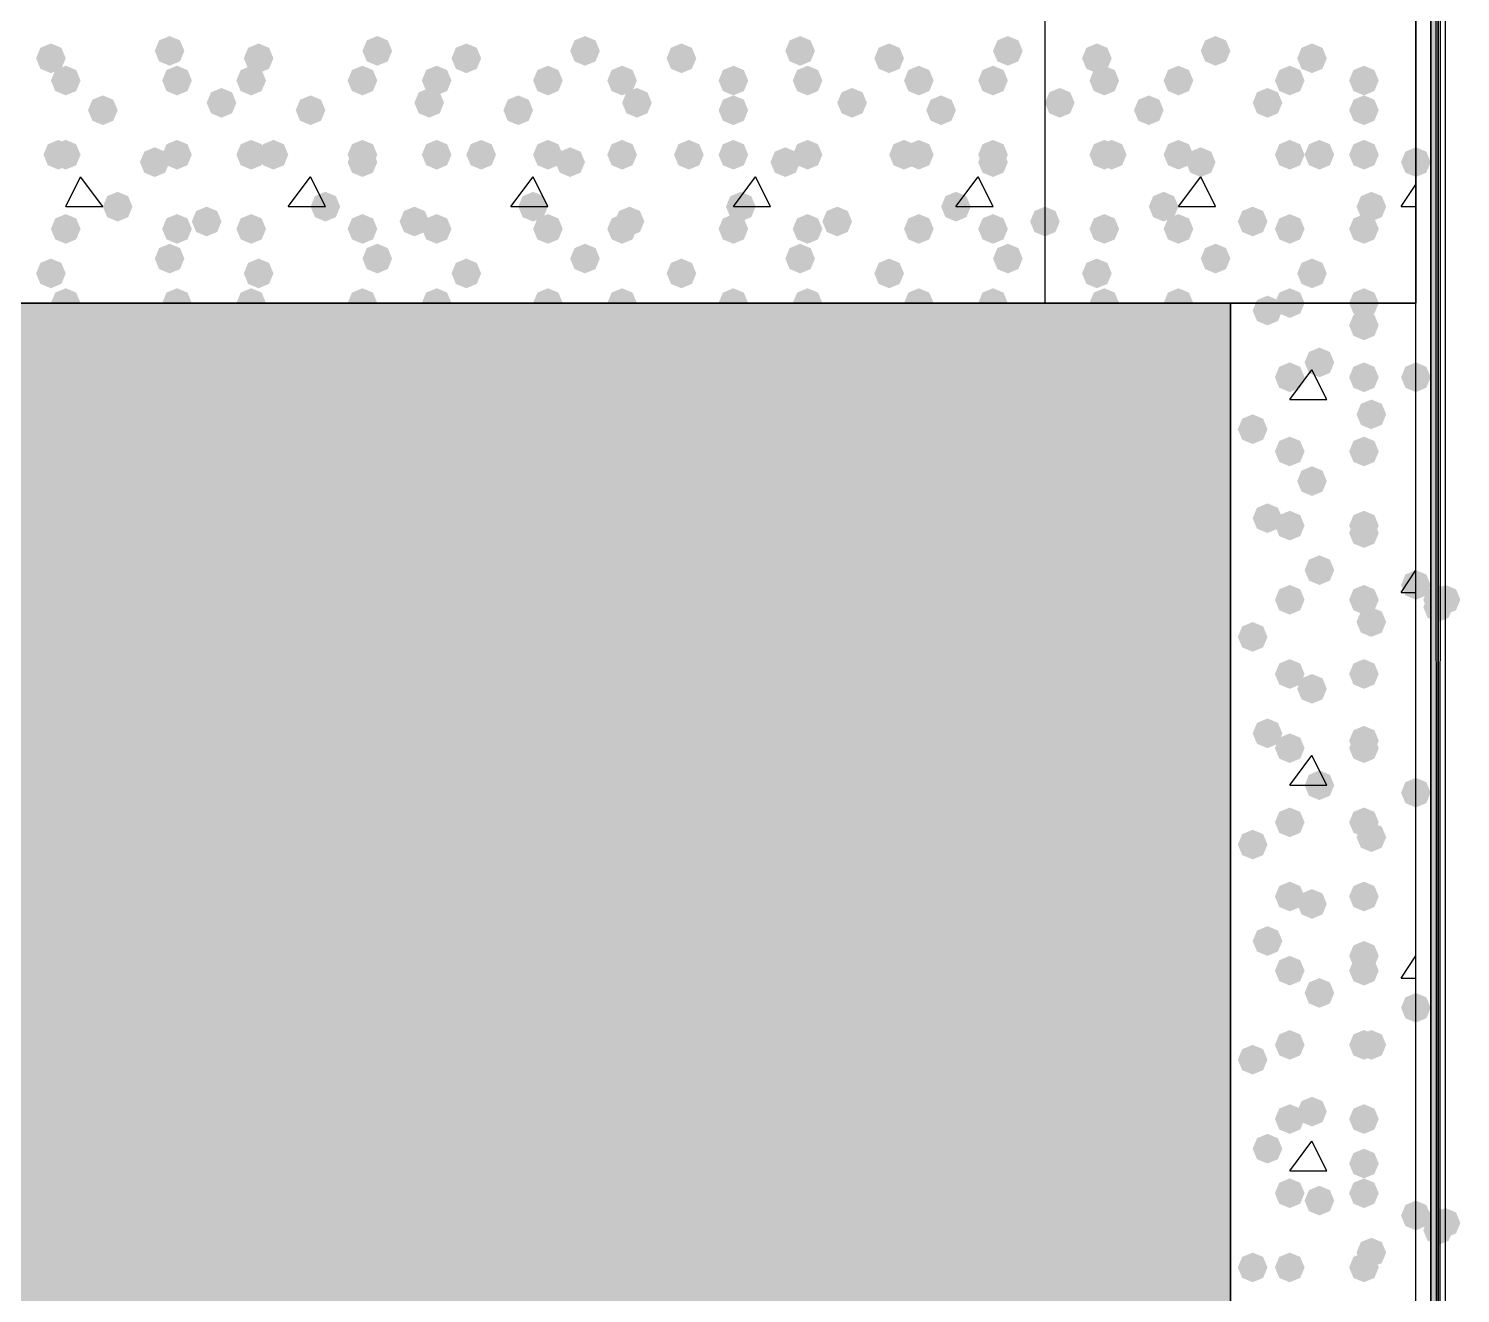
# Model space of a CAD drawing. Header units: millimetres. Extents: x 0 to 420, y 0 to 297.
# Drawn here: x 378.97 to 387.14, y 121.26 to 128.48 of the extents above; entities that cross this region are included whole.
import ezdxf

# ---------------------------------------------------------------- set-up
doc = ezdxf.new("R2010")
doc.units = ezdxf.units.MM
doc.layers.get('0').update_dxf_attribs({"linetype": 'CONTINUOUS'})

msp = doc.modelspace()

# ---------------------------------------------------------------- hatches: boundary and pattern name
at = {"true_color": 0x000007}
h = msp.add_hatch(color=0, dxfattribs=at)
h.paths.add_polyline_path([(387.011333, 228.049667), (386.969, 228.049667), (387.011333, 84.455)], flags=0)
h.paths.add_polyline_path([(386.969, 228.049667), (387.011333, 84.455), (386.969, 84.455)], flags=0)
at = {"true_color": 0x000008}
for points in [[(379.857, 128.354667), (379.832129, 128.294871), (379.772333, 128.27), (379.712538, 128.294871), (379.687667, 128.354667), (379.712537, 128.414462), (379.772333, 128.439333), (379.832129, 128.414463)], [(381.042333, 128.354667), (381.017462, 128.294871), (380.957667, 128.27), (380.897871, 128.294871), (380.873, 128.354667), (380.897871, 128.414462), (380.957667, 128.439333), (381.017462, 128.414463)], [(382.227667, 128.354667), (382.202796, 128.294871), (382.143, 128.27), (382.083204, 128.294871), (382.058333, 128.354667), (382.083204, 128.414462), (382.143, 128.439333), (382.202796, 128.414463)], [(383.455333, 128.354667), (383.430462, 128.294871), (383.370667, 128.27), (383.310871, 128.294871), (383.286, 128.354667), (383.310871, 128.414462), (383.370667, 128.439333), (383.430462, 128.414463)], [(384.640667, 128.354667), (384.615796, 128.294871), (384.556, 128.27), (384.496204, 128.294871), (384.471333, 128.354667), (384.496204, 128.414462), (384.556, 128.439333), (384.615796, 128.414463)], [(379.179667, 128.312333), (379.154796, 128.252537), (379.095, 128.227667), (379.035204, 128.252537), (379.010333, 128.312333), (379.035204, 128.372129), (379.095, 128.397), (379.154796, 128.372129)], [(380.365, 128.312333), (380.340129, 128.252537), (380.280333, 128.227667), (380.220537, 128.252537), (380.195667, 128.312333), (380.220537, 128.372129), (380.280333, 128.397), (380.340129, 128.372129)], [(381.550333, 128.312333), (381.525463, 128.252537), (381.465667, 128.227667), (381.405871, 128.252537), (381.381, 128.312333), (381.405871, 128.372129), (381.465667, 128.397), (381.525462, 128.372129)], [(382.778, 128.312333), (382.753129, 128.252537), (382.693333, 128.227667), (382.633537, 128.252537), (382.608667, 128.312333), (382.633537, 128.372129), (382.693333, 128.397), (382.753129, 128.372129)], [(383.963333, 128.312333), (383.938463, 128.252537), (383.878667, 128.227667), (383.818871, 128.252537), (383.794, 128.312333), (383.818871, 128.372129), (383.878667, 128.397), (383.938462, 128.372129)], [(379.264333, 128.185333), (379.239462, 128.125538), (379.179667, 128.100667), (379.119871, 128.125538), (379.095, 128.185333), (379.119871, 128.245129), (379.179667, 128.27), (379.239462, 128.245129)], [(379.899333, 128.185333), (379.874462, 128.125538), (379.814667, 128.100667), (379.754871, 128.125538), (379.73, 128.185333), (379.754871, 128.245129), (379.814667, 128.27), (379.874462, 128.245129)], [(380.322667, 128.185333), (380.297796, 128.125538), (380.238, 128.100667), (380.178204, 128.125538), (380.153333, 128.185333), (380.178204, 128.245129), (380.238, 128.27), (380.297796, 128.245129)], [(380.957667, 128.185333), (380.932796, 128.125538), (380.873, 128.100667), (380.813204, 128.125538), (380.788333, 128.185333), (380.813204, 128.245129), (380.873, 128.27), (380.932796, 128.245129)], [(381.381, 128.185333), (381.356129, 128.125538), (381.296333, 128.100667), (381.236537, 128.125538), (381.211667, 128.185333), (381.236537, 128.245129), (381.296333, 128.27), (381.356129, 128.245129)], [(382.016, 128.185333), (381.991129, 128.125538), (381.931333, 128.100667), (381.871537, 128.125538), (381.846667, 128.185333), (381.871537, 128.245129), (381.931333, 128.27), (381.991129, 128.245129)], [(382.439333, 128.185333), (382.414462, 128.125538), (382.354667, 128.100667), (382.294871, 128.125538), (382.27, 128.185333), (382.294871, 128.245129), (382.354667, 128.27), (382.414462, 128.245129)], [(383.074333, 128.185333), (383.049462, 128.125538), (382.989667, 128.100667), (382.929871, 128.125538), (382.905, 128.185333), (382.929871, 128.245129), (382.989667, 128.27), (383.049462, 128.245129)], [(383.497667, 128.185333), (383.472796, 128.125538), (383.413, 128.100667), (383.353204, 128.125538), (383.328333, 128.185333), (383.353204, 128.245129), (383.413, 128.27), (383.472796, 128.245129)], [(384.132667, 128.185333), (384.107796, 128.125538), (384.048, 128.100667), (383.988204, 128.125538), (383.963333, 128.185333), (383.988204, 128.245129), (384.048, 128.27), (384.107796, 128.245129)], [(384.556, 128.185333), (384.531129, 128.125538), (384.471333, 128.100667), (384.411538, 128.125538), (384.386667, 128.185333), (384.411537, 128.245129), (384.471333, 128.27), (384.531129, 128.245129)], [(380.153333, 128.058333), (380.128462, 127.998538), (380.068667, 127.973667), (380.008871, 127.998538), (379.984, 128.058333), (380.008871, 128.118129), (380.068667, 128.143), (380.128462, 128.118129)], [(381.338667, 128.058333), (381.313796, 127.998538), (381.254, 127.973667), (381.194204, 127.998538), (381.169333, 128.058333), (381.194204, 128.118129), (381.254, 128.143), (381.313796, 128.118129)], [(382.524, 128.058333), (382.499129, 127.998538), (382.439333, 127.973667), (382.379537, 127.998538), (382.354667, 128.058333), (382.379537, 128.118129), (382.439333, 128.143), (382.499129, 128.118129)], [(383.751667, 128.058333), (383.726796, 127.998538), (383.667, 127.973667), (383.607204, 127.998538), (383.582333, 128.058333), (383.607204, 128.118129), (383.667, 128.143), (383.726796, 128.118129)], [(379.476, 128.016), (379.451129, 127.956204), (379.391333, 127.931333), (379.331537, 127.956204), (379.306667, 128.016), (379.331537, 128.075796), (379.391333, 128.100667), (379.451129, 128.075796)], [(380.661333, 128.016), (380.636462, 127.956204), (380.576667, 127.931333), (380.516871, 127.956204), (380.492, 128.016), (380.516871, 128.075796), (380.576667, 128.100667), (380.636462, 128.075796)], [(381.846667, 128.016), (381.821796, 127.956204), (381.762, 127.931333), (381.702204, 127.956204), (381.677333, 128.016), (381.702204, 128.075796), (381.762, 128.100667), (381.821796, 128.075796)], [(383.074333, 128.016), (383.049462, 127.956204), (382.989667, 127.931333), (382.929871, 127.956204), (382.905, 128.016), (382.929871, 128.075796), (382.989667, 128.100667), (383.049462, 128.075796)], [(384.259667, 128.016), (384.234796, 127.956204), (384.175, 127.931333), (384.115204, 127.956204), (384.090333, 128.016), (384.115204, 128.075796), (384.175, 128.100667), (384.234796, 128.075796)], [(379.222, 127.762), (379.197129, 127.702204), (379.137333, 127.677333), (379.077538, 127.702204), (379.052667, 127.762), (379.077537, 127.821796), (379.137333, 127.846667), (379.197129, 127.821796)], [(379.264333, 127.762), (379.239462, 127.702204), (379.179667, 127.677333), (379.119871, 127.702204), (379.095, 127.762), (379.119871, 127.821796), (379.179667, 127.846667), (379.239462, 127.821796)], [(379.772333, 127.719667), (379.747462, 127.659871), (379.687667, 127.635), (379.627871, 127.659871), (379.603, 127.719667), (379.627871, 127.779462), (379.687667, 127.804333), (379.747462, 127.779463)], [(379.899333, 127.762), (379.874462, 127.702204), (379.814667, 127.677333), (379.754871, 127.702204), (379.73, 127.762), (379.754871, 127.821796), (379.814667, 127.846667), (379.874462, 127.821796)], [(380.322667, 127.762), (380.297796, 127.702204), (380.238, 127.677333), (380.178204, 127.702204), (380.153333, 127.762), (380.178204, 127.821796), (380.238, 127.846667), (380.297796, 127.821796)], [(380.449667, 127.762), (380.424796, 127.702204), (380.365, 127.677333), (380.305204, 127.702204), (380.280333, 127.762), (380.305204, 127.821796), (380.365, 127.846667), (380.424796, 127.821796)], [(380.957667, 127.762), (380.932796, 127.702204), (380.873, 127.677333), (380.813204, 127.702204), (380.788333, 127.762), (380.813204, 127.821796), (380.873, 127.846667), (380.932796, 127.821796)], [(380.957667, 127.719667), (380.932796, 127.659871), (380.873, 127.635), (380.813204, 127.659871), (380.788333, 127.719667), (380.813204, 127.779462), (380.873, 127.804333), (380.932796, 127.779463)], [(381.381, 127.762), (381.356129, 127.702204), (381.296333, 127.677333), (381.236537, 127.702204), (381.211667, 127.762), (381.236537, 127.821796), (381.296333, 127.846667), (381.356129, 127.821796)], [(381.635, 127.762), (381.610129, 127.702204), (381.550333, 127.677333), (381.490537, 127.702204), (381.465667, 127.762), (381.490537, 127.821796), (381.550333, 127.846667), (381.610129, 127.821796)], [(382.016, 127.762), (381.991129, 127.702204), (381.931333, 127.677333), (381.871537, 127.702204), (381.846667, 127.762), (381.871537, 127.821796), (381.931333, 127.846667), (381.991129, 127.821796)], [(382.143, 127.719667), (382.118129, 127.659871), (382.058333, 127.635), (381.998538, 127.659871), (381.973667, 127.719667), (381.998537, 127.779462), (382.058333, 127.804333), (382.118129, 127.779463)], [(382.439333, 127.762), (382.414462, 127.702204), (382.354667, 127.677333), (382.294871, 127.702204), (382.27, 127.762), (382.294871, 127.821796), (382.354667, 127.846667), (382.414462, 127.821796)], [(382.820333, 127.762), (382.795462, 127.702204), (382.735667, 127.677333), (382.675871, 127.702204), (382.651, 127.762), (382.675871, 127.821796), (382.735667, 127.846667), (382.795462, 127.821796)], [(383.074333, 127.762), (383.049462, 127.702204), (382.989667, 127.677333), (382.929871, 127.702204), (382.905, 127.762), (382.929871, 127.821796), (382.989667, 127.846667), (383.049462, 127.821796)], [(383.370667, 127.719667), (383.345796, 127.659871), (383.286, 127.635), (383.226204, 127.659871), (383.201333, 127.719667), (383.226204, 127.779462), (383.286, 127.804333), (383.345796, 127.779463)], [(383.497667, 127.762), (383.472796, 127.702204), (383.413, 127.677333), (383.353204, 127.702204), (383.328333, 127.762), (383.353204, 127.821796), (383.413, 127.846667), (383.472796, 127.821796)], [(384.048, 127.762), (384.023129, 127.702204), (383.963333, 127.677333), (383.903537, 127.702204), (383.878667, 127.762), (383.903537, 127.821796), (383.963333, 127.846667), (384.023129, 127.821796)], [(384.132667, 127.762), (384.107796, 127.702204), (384.048, 127.677333), (383.988204, 127.702204), (383.963333, 127.762), (383.988204, 127.821796), (384.048, 127.846667), (384.107796, 127.821796)], [(384.556, 127.762), (384.531129, 127.702204), (384.471333, 127.677333), (384.411538, 127.702204), (384.386667, 127.762), (384.411537, 127.821796), (384.471333, 127.846667), (384.531129, 127.821796)], [(384.556, 127.719667), (384.531129, 127.659871), (384.471333, 127.635), (384.411538, 127.659871), (384.386667, 127.719667), (384.411537, 127.779462), (384.471333, 127.804333), (384.531129, 127.779463)], [(379.560667, 127.465667), (379.535796, 127.405871), (379.476, 127.381), (379.416204, 127.405871), (379.391333, 127.465667), (379.416204, 127.525462), (379.476, 127.550333), (379.535796, 127.525463)], [(380.746, 127.465667), (380.721129, 127.405871), (380.661333, 127.381), (380.601537, 127.405871), (380.576667, 127.465667), (380.601537, 127.525462), (380.661333, 127.550333), (380.721129, 127.525463)], [(381.931333, 127.465667), (381.906462, 127.405871), (381.846667, 127.381), (381.786871, 127.405871), (381.762, 127.465667), (381.786871, 127.525462), (381.846667, 127.550333), (381.906462, 127.525463)], [(383.116667, 127.465667), (383.091796, 127.405871), (383.032, 127.381), (382.972204, 127.405871), (382.947333, 127.465667), (382.972204, 127.525462), (383.032, 127.550333), (383.091796, 127.525463)], [(384.344333, 127.465667), (384.319462, 127.405871), (384.259667, 127.381), (384.199871, 127.405871), (384.175, 127.465667), (384.199871, 127.525462), (384.259667, 127.550333), (384.319462, 127.525463)], [(380.068667, 127.381), (380.043796, 127.321204), (379.984, 127.296333), (379.924204, 127.321204), (379.899333, 127.381), (379.924204, 127.440796), (379.984, 127.465667), (380.043796, 127.440796)], [(381.254, 127.381), (381.229129, 127.321204), (381.169333, 127.296333), (381.109537, 127.321204), (381.084667, 127.381), (381.109537, 127.440796), (381.169333, 127.465667), (381.229129, 127.440796)], [(382.481667, 127.381), (382.456796, 127.321204), (382.397, 127.296333), (382.337204, 127.321204), (382.312333, 127.381), (382.337204, 127.440796), (382.397, 127.465667), (382.456796, 127.440796)], [(383.667, 127.381), (383.642129, 127.321204), (383.582333, 127.296333), (383.522538, 127.321204), (383.497667, 127.381), (383.522537, 127.440796), (383.582333, 127.465667), (383.642129, 127.440796)], [(379.264333, 127.338667), (379.239462, 127.278871), (379.179667, 127.254), (379.119871, 127.278871), (379.095, 127.338667), (379.119871, 127.398462), (379.179667, 127.423333), (379.239462, 127.398463)], [(379.899333, 127.338667), (379.874462, 127.278871), (379.814667, 127.254), (379.754871, 127.278871), (379.73, 127.338667), (379.754871, 127.398462), (379.814667, 127.423333), (379.874462, 127.398463)], [(380.322667, 127.338667), (380.297796, 127.278871), (380.238, 127.254), (380.178204, 127.278871), (380.153333, 127.338667), (380.178204, 127.398462), (380.238, 127.423333), (380.297796, 127.398463)], [(380.957667, 127.338667), (380.932796, 127.278871), (380.873, 127.254), (380.813204, 127.278871), (380.788333, 127.338667), (380.813204, 127.398462), (380.873, 127.423333), (380.932796, 127.398463)], [(381.381, 127.338667), (381.356129, 127.278871), (381.296333, 127.254), (381.236537, 127.278871), (381.211667, 127.338667), (381.236537, 127.398462), (381.296333, 127.423333), (381.356129, 127.398463)], [(382.016, 127.338667), (381.991129, 127.278871), (381.931333, 127.254), (381.871537, 127.278871), (381.846667, 127.338667), (381.871537, 127.398462), (381.931333, 127.423333), (381.991129, 127.398463)], [(382.439333, 127.338667), (382.414462, 127.278871), (382.354667, 127.254), (382.294871, 127.278871), (382.27, 127.338667), (382.294871, 127.398462), (382.354667, 127.423333), (382.414462, 127.398463)], [(383.074333, 127.338667), (383.049462, 127.278871), (382.989667, 127.254), (382.929871, 127.278871), (382.905, 127.338667), (382.929871, 127.398462), (382.989667, 127.423333), (383.049462, 127.398463)], [(383.497667, 127.338667), (383.472796, 127.278871), (383.413, 127.254), (383.353204, 127.278871), (383.328333, 127.338667), (383.353204, 127.398462), (383.413, 127.423333), (383.472796, 127.398463)], [(384.132667, 127.338667), (384.107796, 127.278871), (384.048, 127.254), (383.988204, 127.278871), (383.963333, 127.338667), (383.988204, 127.398462), (384.048, 127.423333), (384.107796, 127.398463)], [(384.556, 127.338667), (384.531129, 127.278871), (384.471333, 127.254), (384.411538, 127.278871), (384.386667, 127.338667), (384.411537, 127.398462), (384.471333, 127.423333), (384.531129, 127.398463)], [(379.857, 127.169333), (379.832129, 127.109537), (379.772333, 127.084667), (379.712538, 127.109537), (379.687667, 127.169333), (379.712537, 127.229129), (379.772333, 127.254), (379.832129, 127.229129)], [(381.042333, 127.169333), (381.017462, 127.109537), (380.957667, 127.084667), (380.897871, 127.109537), (380.873, 127.169333), (380.897871, 127.229129), (380.957667, 127.254), (381.017462, 127.229129)], [(382.227667, 127.169333), (382.202796, 127.109537), (382.143, 127.084667), (382.083204, 127.109537), (382.058333, 127.169333), (382.083204, 127.229129), (382.143, 127.254), (382.202796, 127.229129)], [(383.455333, 127.169333), (383.430462, 127.109537), (383.370667, 127.084667), (383.310871, 127.109537), (383.286, 127.169333), (383.310871, 127.229129), (383.370667, 127.254), (383.430462, 127.229129)], [(384.640667, 127.169333), (384.615796, 127.109537), (384.556, 127.084667), (384.496204, 127.109537), (384.471333, 127.169333), (384.496204, 127.229129), (384.556, 127.254), (384.615796, 127.229129)], [(379.179667, 127.084667), (379.154796, 127.024871), (379.095, 127), (379.035204, 127.024871), (379.010333, 127.084667), (379.035204, 127.144462), (379.095, 127.169333), (379.154796, 127.144463)], [(380.365, 127.084667), (380.340129, 127.024871), (380.280333, 127), (380.220537, 127.024871), (380.195667, 127.084667), (380.220537, 127.144462), (380.280333, 127.169333), (380.340129, 127.144463)], [(381.550333, 127.084667), (381.525463, 127.024871), (381.465667, 127), (381.405871, 127.024871), (381.381, 127.084667), (381.405871, 127.144462), (381.465667, 127.169333), (381.525462, 127.144463)], [(382.778, 127.084667), (382.753129, 127.024871), (382.693333, 127), (382.633537, 127.024871), (382.608667, 127.084667), (382.633537, 127.144462), (382.693333, 127.169333), (382.753129, 127.144463)], [(383.963333, 127.084667), (383.938463, 127.024871), (383.878667, 127), (383.818871, 127.024871), (383.794, 127.084667), (383.818871, 127.144462), (383.878667, 127.169333), (383.938462, 127.144463)], [(379.264333, 126.915333), (379.239462, 126.855538), (379.179667, 126.830667), (379.119871, 126.855538), (379.095, 126.915333), (379.119871, 126.975129), (379.179667, 127), (379.239462, 126.975129)], [(379.899333, 126.915333), (379.874462, 126.855538), (379.814667, 126.830667), (379.754871, 126.855538), (379.73, 126.915333), (379.754871, 126.975129), (379.814667, 127), (379.874462, 126.975129)], [(380.322667, 126.915333), (380.297796, 126.855538), (380.238, 126.830667), (380.178204, 126.855538), (380.153333, 126.915333), (380.178204, 126.975129), (380.238, 127), (380.297796, 126.975129)], [(380.957667, 126.915333), (380.932796, 126.855538), (380.873, 126.830667), (380.813204, 126.855538), (380.788333, 126.915333), (380.813204, 126.975129), (380.873, 127), (380.932796, 126.975129)], [(381.381, 126.915333), (381.356129, 126.855538), (381.296333, 126.830667), (381.236537, 126.855538), (381.211667, 126.915333), (381.236537, 126.975129), (381.296333, 127), (381.356129, 126.975129)], [(382.016, 126.915333), (381.991129, 126.855538), (381.931333, 126.830667), (381.871537, 126.855538), (381.846667, 126.915333), (381.871537, 126.975129), (381.931333, 127), (381.991129, 126.975129)], [(382.439333, 126.915333), (382.414462, 126.855538), (382.354667, 126.830667), (382.294871, 126.855538), (382.27, 126.915333), (382.294871, 126.975129), (382.354667, 127), (382.414462, 126.975129)], [(383.074333, 126.915333), (383.049462, 126.855538), (382.989667, 126.830667), (382.929871, 126.855538), (382.905, 126.915333), (382.929871, 126.975129), (382.989667, 127), (383.049462, 126.975129)], [(383.497667, 126.915333), (383.472796, 126.855538), (383.413, 126.830667), (383.353204, 126.855538), (383.328333, 126.915333), (383.353204, 126.975129), (383.413, 127), (383.472796, 126.975129)], [(384.132667, 126.915333), (384.107796, 126.855538), (384.048, 126.830667), (383.988204, 126.855538), (383.963333, 126.915333), (383.988204, 126.975129), (384.048, 127), (384.107796, 126.975129)], [(384.556, 126.915333), (384.531129, 126.855538), (384.471333, 126.830667), (384.411538, 126.855538), (384.386667, 126.915333), (384.411537, 126.975129), (384.471333, 127), (384.531129, 126.975129)], [(386.122333, 126.873), (386.097462, 126.813204), (386.037667, 126.788333), (385.977871, 126.813204), (385.953, 126.873), (385.977871, 126.932796), (386.037667, 126.957667), (386.097462, 126.932796)], [(386.672667, 126.788333), (386.647796, 126.728537), (386.588, 126.703667), (386.528204, 126.728537), (386.503333, 126.788333), (386.528204, 126.848129), (386.588, 126.873), (386.647796, 126.848129)], [(386.418667, 126.576667), (386.393796, 126.516871), (386.334, 126.492), (386.274204, 126.516871), (386.249333, 126.576667), (386.274204, 126.636462), (386.334, 126.661333), (386.393796, 126.636463)], [(386.249333, 126.492), (386.224462, 126.432204), (386.164667, 126.407333), (386.104871, 126.432204), (386.08, 126.492), (386.104871, 126.551796), (386.164667, 126.576667), (386.224462, 126.551796)], [(386.672667, 126.492), (386.647796, 126.432204), (386.588, 126.407333), (386.528204, 126.432204), (386.503333, 126.492), (386.528204, 126.551796), (386.588, 126.576667), (386.647796, 126.551796)], [(386.969, 126.492), (386.944129, 126.432204), (386.884333, 126.407333), (386.824537, 126.432204), (386.799667, 126.492), (386.824537, 126.551796), (386.884333, 126.576667), (386.944129, 126.551796)], [(386.715, 126.280333), (386.690129, 126.220538), (386.630333, 126.195667), (386.570538, 126.220538), (386.545667, 126.280333), (386.570537, 126.340129), (386.630333, 126.365), (386.690129, 126.340129)], [(386.037667, 126.195667), (386.012796, 126.135871), (385.953, 126.111), (385.893204, 126.135871), (385.868333, 126.195667), (385.893204, 126.255462), (385.953, 126.280333), (386.012796, 126.255463)], [(386.249333, 126.068667), (386.224462, 126.008871), (386.164667, 125.984), (386.104871, 126.008871), (386.08, 126.068667), (386.104871, 126.128462), (386.164667, 126.153333), (386.224462, 126.128463)], [(386.672667, 126.068667), (386.647796, 126.008871), (386.588, 125.984), (386.528204, 126.008871), (386.503333, 126.068667), (386.528204, 126.128462), (386.588, 126.153333), (386.647796, 126.128463)], [(386.376333, 125.899333), (386.351462, 125.839537), (386.291667, 125.814667), (386.231871, 125.839537), (386.207, 125.899333), (386.231871, 125.959129), (386.291667, 125.984), (386.351462, 125.959129)], [(386.122333, 125.687667), (386.097462, 125.627871), (386.037667, 125.603), (385.977871, 125.627871), (385.953, 125.687667), (385.977871, 125.747462), (386.037667, 125.772333), (386.097462, 125.747463)], [(386.249333, 125.645333), (386.224462, 125.585538), (386.164667, 125.560667), (386.104871, 125.585538), (386.08, 125.645333), (386.104871, 125.705129), (386.164667, 125.73), (386.224462, 125.705129)], [(386.672667, 125.645333), (386.647796, 125.585538), (386.588, 125.560667), (386.528204, 125.585538), (386.503333, 125.645333), (386.528204, 125.705129), (386.588, 125.73), (386.647796, 125.705129)], [(386.672667, 125.603), (386.647796, 125.543204), (386.588, 125.518333), (386.528204, 125.543204), (386.503333, 125.603), (386.528204, 125.662796), (386.588, 125.687667), (386.647796, 125.662796)], [(386.418667, 125.391333), (386.393796, 125.331537), (386.334, 125.306667), (386.274204, 125.331537), (386.249333, 125.391333), (386.274204, 125.451129), (386.334, 125.476), (386.393796, 125.451129)], [(386.969, 125.306667), (386.944129, 125.246871), (386.884333, 125.222), (386.824537, 125.246871), (386.799667, 125.306667), (386.824537, 125.366462), (386.884333, 125.391333), (386.944129, 125.366463)], [(386.249333, 125.222), (386.224462, 125.162204), (386.164667, 125.137333), (386.104871, 125.162204), (386.08, 125.222), (386.104871, 125.281796), (386.164667, 125.306667), (386.224462, 125.281796)], [(386.672667, 125.222), (386.647796, 125.162204), (386.588, 125.137333), (386.528204, 125.162204), (386.503333, 125.222), (386.528204, 125.281796), (386.588, 125.306667), (386.647796, 125.281796)], [(386.715, 125.095), (386.690129, 125.035204), (386.630333, 125.010333), (386.570538, 125.035204), (386.545667, 125.095), (386.570537, 125.154796), (386.630333, 125.179667), (386.690129, 125.154796)], [(386.037667, 125.010333), (386.012796, 124.950538), (385.953, 124.925667), (385.893204, 124.950538), (385.868333, 125.010333), (385.893204, 125.070129), (385.953, 125.095), (386.012796, 125.070129)], [(386.249333, 124.798667), (386.224462, 124.738871), (386.164667, 124.714), (386.104871, 124.738871), (386.08, 124.798667), (386.104871, 124.858462), (386.164667, 124.883333), (386.224462, 124.858463)], [(386.672667, 124.798667), (386.647796, 124.738871), (386.588, 124.714), (386.528204, 124.738871), (386.503333, 124.798667), (386.528204, 124.858462), (386.588, 124.883333), (386.647796, 124.858463)], [(386.376333, 124.714), (386.351462, 124.654204), (386.291667, 124.629333), (386.231871, 124.654204), (386.207, 124.714), (386.231871, 124.773796), (386.291667, 124.798667), (386.351462, 124.773796)], [(386.122333, 124.46), (386.097462, 124.400204), (386.037667, 124.375333), (385.977871, 124.400204), (385.953, 124.46), (385.977871, 124.519796), (386.037667, 124.544667), (386.097462, 124.519796)], [(386.249333, 124.375333), (386.224462, 124.315538), (386.164667, 124.290667), (386.104871, 124.315538), (386.08, 124.375333), (386.104871, 124.435129), (386.164667, 124.46), (386.224462, 124.435129)], [(386.672667, 124.417667), (386.647796, 124.357871), (386.588, 124.333), (386.528204, 124.357871), (386.503333, 124.417667), (386.528204, 124.477462), (386.588, 124.502333), (386.647796, 124.477463)], [(386.672667, 124.375333), (386.647796, 124.315538), (386.588, 124.290667), (386.528204, 124.315538), (386.503333, 124.375333), (386.528204, 124.435129), (386.588, 124.46), (386.647796, 124.435129)], [(386.418667, 124.163667), (386.393796, 124.103871), (386.334, 124.079), (386.274204, 124.103871), (386.249333, 124.163667), (386.274204, 124.223462), (386.334, 124.248333), (386.393796, 124.223463)], [(386.969, 124.121333), (386.944129, 124.061537), (386.884333, 124.036667), (386.824537, 124.061537), (386.799667, 124.121333), (386.824537, 124.181129), (386.884333, 124.206), (386.944129, 124.181129)], [(386.249333, 123.952), (386.224462, 123.892204), (386.164667, 123.867333), (386.104871, 123.892204), (386.08, 123.952), (386.104871, 124.011796), (386.164667, 124.036667), (386.224462, 124.011796)], [(386.672667, 123.952), (386.647796, 123.892204), (386.588, 123.867333), (386.528204, 123.892204), (386.503333, 123.952), (386.528204, 124.011796), (386.588, 124.036667), (386.647796, 124.011796)], [(386.715, 123.867333), (386.690129, 123.807538), (386.630333, 123.782667), (386.570538, 123.807538), (386.545667, 123.867333), (386.570537, 123.927129), (386.630333, 123.952), (386.690129, 123.927129)], [(386.037667, 123.825), (386.012796, 123.765204), (385.953, 123.740333), (385.893204, 123.765204), (385.868333, 123.825), (385.893204, 123.884796), (385.953, 123.909667), (386.012796, 123.884796)], [(386.249333, 123.528667), (386.224462, 123.468871), (386.164667, 123.444), (386.104871, 123.468871), (386.08, 123.528667), (386.104871, 123.588462), (386.164667, 123.613333), (386.224462, 123.588463)], [(386.376333, 123.486333), (386.351462, 123.426537), (386.291667, 123.401667), (386.231871, 123.426537), (386.207, 123.486333), (386.231871, 123.546129), (386.291667, 123.571), (386.351462, 123.546129)], [(386.672667, 123.528667), (386.647796, 123.468871), (386.588, 123.444), (386.528204, 123.468871), (386.503333, 123.528667), (386.528204, 123.588462), (386.588, 123.613333), (386.647796, 123.588463)], [(386.122333, 123.274667), (386.097462, 123.214871), (386.037667, 123.19), (385.977871, 123.214871), (385.953, 123.274667), (385.977871, 123.334462), (386.037667, 123.359333), (386.097462, 123.334463)], [(386.672667, 123.19), (386.647796, 123.130204), (386.588, 123.105333), (386.528204, 123.130204), (386.503333, 123.19), (386.528204, 123.249796), (386.588, 123.274667), (386.647796, 123.249796)], [(386.249333, 123.105333), (386.224462, 123.045538), (386.164667, 123.020667), (386.104871, 123.045538), (386.08, 123.105333), (386.104871, 123.165129), (386.164667, 123.19), (386.224462, 123.165129)], [(386.672667, 123.105333), (386.647796, 123.045538), (386.588, 123.020667), (386.528204, 123.045538), (386.503333, 123.105333), (386.528204, 123.165129), (386.588, 123.19), (386.647796, 123.165129)], [(386.418667, 122.978333), (386.393796, 122.918538), (386.334, 122.893667), (386.274204, 122.918538), (386.249333, 122.978333), (386.274204, 123.038129), (386.334, 123.063), (386.393796, 123.038129)], [(386.969, 122.893667), (386.944129, 122.833871), (386.884333, 122.809), (386.824537, 122.833871), (386.799667, 122.893667), (386.824537, 122.953462), (386.884333, 122.978333), (386.944129, 122.953463)], [(386.249333, 122.682), (386.224462, 122.622204), (386.164667, 122.597333), (386.104871, 122.622204), (386.08, 122.682), (386.104871, 122.741796), (386.164667, 122.766667), (386.224462, 122.741796)], [(386.672667, 122.682), (386.647796, 122.622204), (386.588, 122.597333), (386.528204, 122.622204), (386.503333, 122.682), (386.528204, 122.741796), (386.588, 122.766667), (386.647796, 122.741796)], [(386.715, 122.682), (386.690129, 122.622204), (386.630333, 122.597333), (386.570538, 122.622204), (386.545667, 122.682), (386.570537, 122.741796), (386.630333, 122.766667), (386.690129, 122.741796)], [(386.037667, 122.597333), (386.012796, 122.537537), (385.953, 122.512667), (385.893204, 122.537537), (385.868333, 122.597333), (385.893204, 122.657129), (385.953, 122.682), (386.012796, 122.657129)], [(386.249333, 122.258667), (386.224462, 122.198871), (386.164667, 122.174), (386.104871, 122.198871), (386.08, 122.258667), (386.104871, 122.318462), (386.164667, 122.343333), (386.224462, 122.318463)], [(386.376333, 122.301), (386.351462, 122.241204), (386.291667, 122.216333), (386.231871, 122.241204), (386.207, 122.301), (386.231871, 122.360796), (386.291667, 122.385667), (386.351462, 122.360796)], [(386.672667, 122.258667), (386.647796, 122.198871), (386.588, 122.174), (386.528204, 122.198871), (386.503333, 122.258667), (386.528204, 122.318462), (386.588, 122.343333), (386.647796, 122.318463)], [(386.122333, 122.089333), (386.097462, 122.029537), (386.037667, 122.004667), (385.977871, 122.029537), (385.953, 122.089333), (385.977871, 122.149129), (386.037667, 122.174), (386.097462, 122.149129)], [(386.672667, 122.004667), (386.647796, 121.944871), (386.588, 121.92), (386.528204, 121.944871), (386.503333, 122.004667), (386.528204, 122.064462), (386.588, 122.089333), (386.647796, 122.064463)], [(386.249333, 121.835333), (386.224462, 121.775538), (386.164667, 121.750667), (386.104871, 121.775538), (386.08, 121.835333), (386.104871, 121.895129), (386.164667, 121.92), (386.224462, 121.895129)], [(386.672667, 121.835333), (386.647796, 121.775538), (386.588, 121.750667), (386.528204, 121.775538), (386.503333, 121.835333), (386.528204, 121.895129), (386.588, 121.92), (386.647796, 121.895129)], [(386.418667, 121.793), (386.393796, 121.733204), (386.334, 121.708333), (386.274204, 121.733204), (386.249333, 121.793), (386.274204, 121.852796), (386.334, 121.877667), (386.393796, 121.852796)], [(386.969, 121.708333), (386.944129, 121.648537), (386.884333, 121.623667), (386.824537, 121.648537), (386.799667, 121.708333), (386.824537, 121.768129), (386.884333, 121.793), (386.944129, 121.768129)], [(386.715, 121.496667), (386.690129, 121.436871), (386.630333, 121.412), (386.570538, 121.436871), (386.545667, 121.496667), (386.570537, 121.556462), (386.630333, 121.581333), (386.690129, 121.556463)], [(386.037667, 121.412), (386.012796, 121.352204), (385.953, 121.327333), (385.893204, 121.352204), (385.868333, 121.412), (385.893204, 121.471796), (385.953, 121.496667), (386.012796, 121.471796)], [(386.249333, 121.412), (386.224462, 121.352204), (386.164667, 121.327333), (386.104871, 121.352204), (386.08, 121.412), (386.104871, 121.471796), (386.164667, 121.496667), (386.224462, 121.471796)], [(386.672667, 121.412), (386.647796, 121.352204), (386.588, 121.327333), (386.528204, 121.352204), (386.503333, 121.412), (386.528204, 121.471796), (386.588, 121.496667), (386.647796, 121.471796)]]:
    msp.add_hatch(color=0, dxfattribs=at).paths.add_polyline_path(points, flags=0)
at = {"true_color": 0x000007}
for points in [[(385.826, 128.354667), (385.801129, 128.294871), (385.741333, 128.27), (385.681537, 128.294871), (385.656667, 128.354667), (385.681537, 128.414462), (385.741333, 128.439333), (385.801129, 128.414463)], [(385.148667, 128.312333), (385.123796, 128.252537), (385.064, 128.227667), (385.004204, 128.252537), (384.979333, 128.312333), (385.004204, 128.372129), (385.064, 128.397), (385.123796, 128.372129)], [(386.376333, 128.312333), (386.351462, 128.252537), (386.291667, 128.227667), (386.231871, 128.252537), (386.207, 128.312333), (386.231871, 128.372129), (386.291667, 128.397), (386.351462, 128.372129)], [(385.191, 128.185333), (385.166129, 128.125538), (385.106333, 128.100667), (385.046538, 128.125538), (385.021667, 128.185333), (385.046537, 128.245129), (385.106333, 128.27), (385.166129, 128.245129)], [(385.614333, 128.185333), (385.589462, 128.125538), (385.529667, 128.100667), (385.469871, 128.125538), (385.445, 128.185333), (385.469871, 128.245129), (385.529667, 128.27), (385.589462, 128.245129)], [(386.249333, 128.185333), (386.224462, 128.125538), (386.164667, 128.100667), (386.104871, 128.125538), (386.08, 128.185333), (386.104871, 128.245129), (386.164667, 128.27), (386.224462, 128.245129)], [(386.672667, 128.185333), (386.647796, 128.125538), (386.588, 128.100667), (386.528204, 128.125538), (386.503333, 128.185333), (386.528204, 128.245129), (386.588, 128.27), (386.647796, 128.245129)], [(384.937, 128.058333), (384.912129, 127.998538), (384.852333, 127.973667), (384.792537, 127.998538), (384.767667, 128.058333), (384.792537, 128.118129), (384.852333, 128.143), (384.912129, 128.118129)], [(386.122333, 128.058333), (386.097462, 127.998538), (386.037667, 127.973667), (385.977871, 127.998538), (385.953, 128.058333), (385.977871, 128.118129), (386.037667, 128.143), (386.097462, 128.118129)], [(385.445, 128.016), (385.420129, 127.956204), (385.360333, 127.931333), (385.300538, 127.956204), (385.275667, 128.016), (385.300537, 128.075796), (385.360333, 128.100667), (385.420129, 128.075796)], [(386.672667, 128.016), (386.647796, 127.956204), (386.588, 127.931333), (386.528204, 127.956204), (386.503333, 128.016), (386.528204, 128.075796), (386.588, 128.100667), (386.647796, 128.075796)], [(385.191, 127.762), (385.166129, 127.702204), (385.106333, 127.677333), (385.046538, 127.702204), (385.021667, 127.762), (385.046537, 127.821796), (385.106333, 127.846667), (385.166129, 127.821796)], [(385.233333, 127.762), (385.208463, 127.702204), (385.148667, 127.677333), (385.088871, 127.702204), (385.064, 127.762), (385.088871, 127.821796), (385.148667, 127.846667), (385.208462, 127.821796)], [(385.614333, 127.762), (385.589462, 127.702204), (385.529667, 127.677333), (385.469871, 127.702204), (385.445, 127.762), (385.469871, 127.821796), (385.529667, 127.846667), (385.589462, 127.821796)], [(385.741333, 127.719667), (385.716462, 127.659871), (385.656667, 127.635), (385.596871, 127.659871), (385.572, 127.719667), (385.596871, 127.779462), (385.656667, 127.804333), (385.716462, 127.779463)], [(386.249333, 127.762), (386.224462, 127.702204), (386.164667, 127.677333), (386.104871, 127.702204), (386.08, 127.762), (386.104871, 127.821796), (386.164667, 127.846667), (386.224462, 127.821796)], [(386.418667, 127.762), (386.393796, 127.702204), (386.334, 127.677333), (386.274204, 127.702204), (386.249333, 127.762), (386.274204, 127.821796), (386.334, 127.846667), (386.393796, 127.821796)], [(386.672667, 127.762), (386.647796, 127.702204), (386.588, 127.677333), (386.528204, 127.702204), (386.503333, 127.762), (386.528204, 127.821796), (386.588, 127.846667), (386.647796, 127.821796)], [(386.969, 127.719667), (386.944129, 127.659871), (386.884333, 127.635), (386.824537, 127.659871), (386.799667, 127.719667), (386.824537, 127.779462), (386.884333, 127.804333), (386.944129, 127.779463)], [(385.529667, 127.465667), (385.504796, 127.405871), (385.445, 127.381), (385.385204, 127.405871), (385.360333, 127.465667), (385.385204, 127.525462), (385.445, 127.550333), (385.504796, 127.525463)], [(386.715, 127.465667), (386.690129, 127.405871), (386.630333, 127.381), (386.570538, 127.405871), (386.545667, 127.465667), (386.570537, 127.525462), (386.630333, 127.550333), (386.690129, 127.525463)], [(384.852333, 127.381), (384.827462, 127.321204), (384.767667, 127.296333), (384.707871, 127.321204), (384.683, 127.381), (384.707871, 127.440796), (384.767667, 127.465667), (384.827462, 127.440796)], [(386.037667, 127.381), (386.012796, 127.321204), (385.953, 127.296333), (385.893204, 127.321204), (385.868333, 127.381), (385.893204, 127.440796), (385.953, 127.465667), (386.012796, 127.440796)], [(385.191, 127.338667), (385.166129, 127.278871), (385.106333, 127.254), (385.046538, 127.278871), (385.021667, 127.338667), (385.046537, 127.398462), (385.106333, 127.423333), (385.166129, 127.398463)], [(385.614333, 127.338667), (385.589462, 127.278871), (385.529667, 127.254), (385.469871, 127.278871), (385.445, 127.338667), (385.469871, 127.398462), (385.529667, 127.423333), (385.589462, 127.398463)], [(386.249333, 127.338667), (386.224462, 127.278871), (386.164667, 127.254), (386.104871, 127.278871), (386.08, 127.338667), (386.104871, 127.398462), (386.164667, 127.423333), (386.224462, 127.398463)], [(386.672667, 127.338667), (386.647796, 127.278871), (386.588, 127.254), (386.528204, 127.278871), (386.503333, 127.338667), (386.528204, 127.398462), (386.588, 127.423333), (386.647796, 127.398463)], [(385.826, 127.169333), (385.801129, 127.109537), (385.741333, 127.084667), (385.681537, 127.109537), (385.656667, 127.169333), (385.681537, 127.229129), (385.741333, 127.254), (385.801129, 127.229129)], [(385.148667, 127.084667), (385.123796, 127.024871), (385.064, 127), (385.004204, 127.024871), (384.979333, 127.084667), (385.004204, 127.144462), (385.064, 127.169333), (385.123796, 127.144463)], [(386.376333, 127.084667), (386.351462, 127.024871), (386.291667, 127), (386.231871, 127.024871), (386.207, 127.084667), (386.231871, 127.144462), (386.291667, 127.169333), (386.351462, 127.144463)], [(385.191, 126.915333), (385.166129, 126.855538), (385.106333, 126.830667), (385.046538, 126.855538), (385.021667, 126.915333), (385.046537, 126.975129), (385.106333, 127), (385.166129, 126.975129)], [(385.614333, 126.915333), (385.589462, 126.855538), (385.529667, 126.830667), (385.469871, 126.855538), (385.445, 126.915333), (385.469871, 126.975129), (385.529667, 127), (385.589462, 126.975129)], [(386.249333, 126.915333), (386.224462, 126.855538), (386.164667, 126.830667), (386.104871, 126.855538), (386.08, 126.915333), (386.104871, 126.975129), (386.164667, 127), (386.224462, 126.975129)], [(386.672667, 126.915333), (386.647796, 126.855538), (386.588, 126.830667), (386.528204, 126.855538), (386.503333, 126.915333), (386.528204, 126.975129), (386.588, 127), (386.647796, 126.975129)]]:
    msp.add_hatch(color=0, dxfattribs=at).paths.add_polyline_path(points, flags=0)
at = {"true_color": 0x000008}
h = msp.add_hatch(color=0, dxfattribs=at)
h.paths.add_polyline_path([(385.826, 126.915333), (224.409, 126.915333), (385.826, 107.865333)], flags=0)
h.paths.add_polyline_path([(224.409, 126.915333), (385.826, 107.865333), (224.409, 107.865333)], flags=0)
at = {"true_color": 0x0000fe}
for points in [[(387.096, 125.222), (387.071129, 125.162204), (387.011333, 125.137333), (386.951537, 125.162204), (386.926667, 125.222), (386.951537, 125.281796), (387.011333, 125.306667), (387.071129, 125.281796)], [(387.096, 125.222), (387.071129, 125.162204), (387.011333, 125.137333), (386.951537, 125.162204), (386.926667, 125.222), (386.951537, 125.281796), (387.011333, 125.306667), (387.071129, 125.281796)], [(387.096, 125.179667), (387.071129, 125.119871), (387.011333, 125.095), (386.951537, 125.119871), (386.926667, 125.179667), (386.951537, 125.239462), (387.011333, 125.264333), (387.071129, 125.239463)], [(387.138333, 125.222), (387.113462, 125.162204), (387.053667, 125.137333), (386.993871, 125.162204), (386.969, 125.222), (386.993871, 125.281796), (387.053667, 125.306667), (387.113462, 125.281796)], [(387.096, 121.666), (387.071129, 121.606204), (387.011333, 121.581333), (386.951537, 121.606204), (386.926667, 121.666), (386.951537, 121.725796), (387.011333, 121.750667), (387.071129, 121.725796)], [(387.096, 121.666), (387.071129, 121.606204), (387.011333, 121.581333), (386.951537, 121.606204), (386.926667, 121.666), (386.951537, 121.725796), (387.011333, 121.750667), (387.071129, 121.725796)], [(387.138333, 121.666), (387.113462, 121.606204), (387.053667, 121.581333), (386.993871, 121.606204), (386.969, 121.666), (386.993871, 121.725796), (387.053667, 121.750667), (387.113462, 121.725796)], [(387.096, 121.623667), (387.071129, 121.563871), (387.011333, 121.539), (386.951537, 121.563871), (386.926667, 121.623667), (386.951537, 121.683462), (387.011333, 121.708333), (387.071129, 121.683463)]]:
    msp.add_hatch(color=0, dxfattribs=at).paths.add_polyline_path(points, flags=0)

# ---------------------------------------------------------------- linework, layer by layer
at = {"color": 0, "true_color": 0x000007}
for points in [[(387.011333, 228.049667), (386.969, 228.049667), (387.011333, 84.455)], [(386.969, 228.049667), (387.011333, 84.455), (386.969, 84.455)], [(387.053667, 228.049667), (387.011333, 228.049667), (387.011333, 84.412667)], [(387.011333, 228.049667), (387.011333, 84.412667)], [(38.650333, 126.915333), (38.650333, 150.241), (386.884333, 150.241), (386.884333, 126.915333), (224.409, 126.915333), (224.409, 105.748667), (201.125667, 105.748667), (201.125667, 126.915333)], [(38.650333, 126.915333), (38.650333, 150.241), (386.884333, 150.241), (386.884333, 126.915333), (224.409, 126.915333), (224.409, 105.748667), (201.125667, 105.748667), (201.125667, 126.915333)], [(384.767667, 129.032), (384.767667, 126.915333), (386.884333, 126.915333), (386.884333, 129.032)]]:
    msp.add_lwpolyline(points, close=True, dxfattribs=at)
for points in [[(386.969, 228.049667), (386.969, 84.455)], [(387.053667, 84.412667), (387.053667, 228.092), (387.011333, 228.092)], [(387.011333, 228.049667), (387.011333, 84.412667)], [(387.011333, 228.049667), (387.011333, 84.455), (387.011333, 84.412667)], [(385.529667, 127.465667), (385.656667, 127.635)], [(385.741333, 127.465667), (385.656667, 127.635)], [(386.799667, 127.465667), (386.884333, 127.592667)], [(385.529667, 127.465667), (385.741333, 127.465667)], [(386.799667, 127.465667), (386.884333, 127.465667)], [(372.745, 126.915333), (384.767667, 126.915333)], [(385.826, 126.915333), (385.826, 107.865333)], [(386.884333, 107.865333), (386.884333, 126.915333)]]:
    msp.add_lwpolyline(points, dxfattribs=at)
at = {"color": 0, "true_color": 0x000008}
for points in [[(379.179667, 127.465667), (379.264333, 127.635)], [(379.391333, 127.465667), (379.264333, 127.635)], [(380.449667, 127.465667), (380.576667, 127.635)], [(380.661333, 127.465667), (380.576667, 127.635)], [(381.719667, 127.465667), (381.846667, 127.635)], [(381.931333, 127.465667), (381.846667, 127.635)], [(382.989667, 127.465667), (383.116667, 127.635)], [(383.201333, 127.465667), (383.116667, 127.635)], [(384.259667, 127.465667), (384.386667, 127.635)], [(384.471333, 127.465667), (384.386667, 127.635)], [(379.179667, 127.465667), (379.391333, 127.465667)], [(380.449667, 127.465667), (380.661333, 127.465667)], [(381.719667, 127.465667), (381.931333, 127.465667)], [(382.989667, 127.465667), (383.201333, 127.465667)], [(384.259667, 127.465667), (384.471333, 127.465667)], [(386.164667, 126.365), (386.291667, 126.534333)], [(386.376333, 126.365), (386.291667, 126.534333)], [(386.164667, 126.365), (386.376333, 126.365)], [(386.799667, 125.264333), (386.884333, 125.391333)], [(386.799667, 125.264333), (386.884333, 125.264333)], [(386.164667, 124.163667), (386.291667, 124.333)], [(386.376333, 124.163667), (386.291667, 124.333)], [(386.164667, 124.163667), (386.376333, 124.163667)], [(386.799667, 123.063), (386.884333, 123.19)], [(386.799667, 123.063), (386.884333, 123.063)], [(386.164667, 121.962333), (386.291667, 122.131667)], [(386.376333, 121.962333), (386.291667, 122.131667)], [(386.164667, 121.962333), (386.376333, 121.962333)]]:
    msp.add_lwpolyline(points, dxfattribs=at)
msp.add_lwpolyline([(385.826, 126.915333), (224.409, 126.915333), (385.826, 107.865333)], close=True, dxfattribs=at)

doc.saveas('drawing.dxf')
